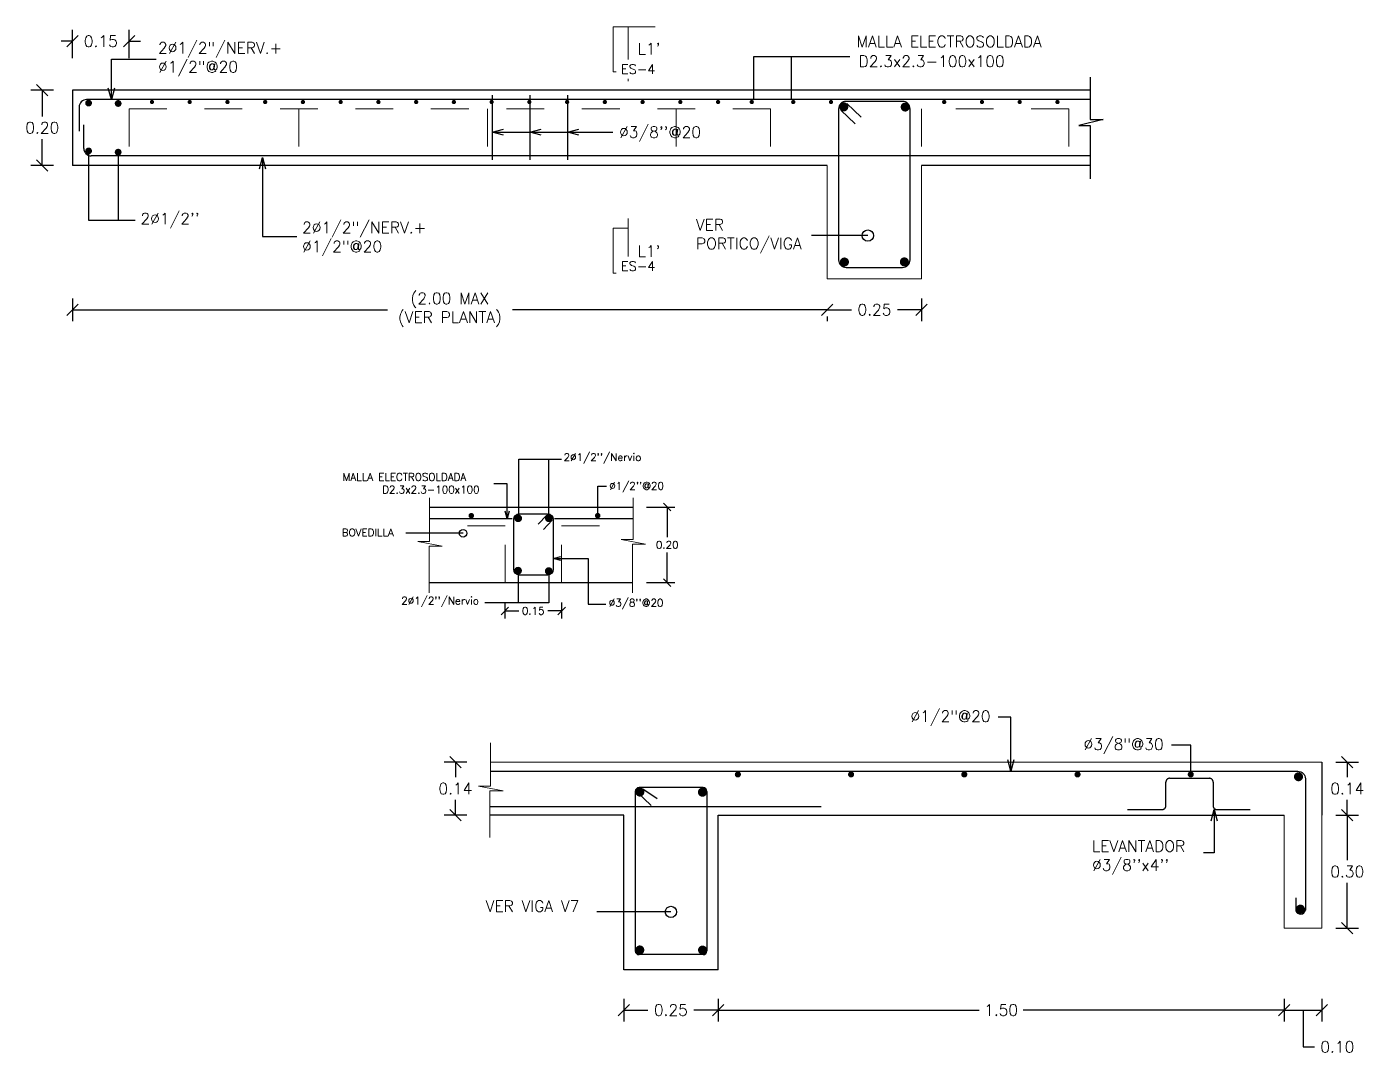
# Model space of a CAD drawing. Header units: metres. Extents: x -44 to 358, y -246 to 48.
# Drawn here: x 27.977 to 31.518, y 7.865 to 10.587 of the extents above; entities that cross this region are included whole.
import ezdxf

# ---------------------------------------------------------------- set-up
doc = ezdxf.new("R2010")
doc.units = ezdxf.units.M
doc.header["$LTSCALE"] = 0.3
doc.header["$PDMODE"] = 3
for name, pattern in [('CONTINU', [0]), ('HIDDEN', [9.525, 6.35, -3.175]), ('HIDDEN2', [4.7625, 3.175, -1.5875])]:
    doc.linetypes.add(name, pattern=pattern)
for name, color, linetype in [('ACERO', 5, 'Continuous'), ('BP', 3, 'Continuous'), ('DIMTEXTO', 4, 'Continuous'), ('HATCH MUROS', 8, 'Continuous'), ('SECCION', 1, 'Continuous')]:
    doc.layers.add(name, color=color, linetype=linetype)
for name, color, linetype, lineweight in [('BP-SOTANO', 3, 'Continuous', 0), ('DETALLES', 7, 'Continuous', 20), ('Losa', 8, 'HIDDEN', 18), ('VIGAS', 1, 'HIDDEN', 15)]:
    doc.layers.add(name, color=color, linetype=linetype, lineweight=lineweight)
doc.styles.add('RomanS', font='romans.shx')
doc.styles.add('SMPLEX', font='simplex.shx')
doc.dimstyles.new('D-10', dxfattribs={"dimscale": 0.1, "dimtxt": 0.2, "dimasz": 0.2, "dimexe": 0.2, "dimexo": 0.2, "dimgap": 0.1, "dimtad": 0, "dimtih": 1, "dimtoh": 1, "dimzin": 0, "dimdsep": 46, "dimtxsty": 'SMPLEX', "dimblk1": 'OBLIQUE', "dimblk2": 'OBLIQUE', "dimsah": 1, "dimcen": 0.2, "dimclrd": 4, "dimclre": 4, "dimclrt": 4, "dimadec": 0, "dimazin": 0, "dimtfac": 1, "dimtmove": 0, "dimatfit": 3, "dimldrblk": 'OPEN30', "dimfxl": 0.6, "dimfxlon": 1, "dimtolj": 1, "dimtzin": 0, "dimarcsym": 0})
doc.dimstyles.new('D-15', dxfattribs={"dimscale": 0.15, "dimtxt": 0.2, "dimasz": 0.2, "dimexe": 0.18, "dimexo": 0.2, "dimgap": 0.1, "dimtad": 0, "dimtih": 1, "dimtoh": 1, "dimzin": 0, "dimdsep": 46, "dimtxsty": 'SMPLEX', "dimblk": 'OBLIQUE', "dimcen": 0.09, "dimdle": 0.2, "dimclrd": 4, "dimclre": 4, "dimclrt": 4, "dimadec": 0, "dimazin": 0, "dimtfac": 1, "dimtofl": 0, "dimtmove": 0, "dimatfit": 3, "dimldrblk": 'OPEN30', "dimfxl": 1, "dimtolj": 1, "dimtzin": 0, "dimarcsym": 0})
doc.dimstyles.new('DIM-10', dxfattribs={"dimscale": 0.1, "dimtxt": 0.2, "dimasz": 0.2, "dimexe": 0.2, "dimexo": 0.2, "dimgap": 0.1, "dimtad": 0, "dimtih": 1, "dimtoh": 1, "dimzin": 0, "dimdsep": 46, "dimtxsty": 'SMPLEX', "dimblk": 'OBLIQUE', "dimcen": 0.2, "dimclrd": 4, "dimclre": 4, "dimclrt": 4, "dimadec": 0, "dimazin": 0, "dimtfac": 1, "dimtmove": 0, "dimatfit": 3, "dimldrblk": 'OPEN30', "dimfxl": 0.5, "dimfxlon": 1, "dimtolj": 1, "dimtzin": 0, "dimarcsym": 0})
doc.dimstyles.new('DIM-15', dxfattribs={"dimscale": 0.15, "dimtxt": 0.2, "dimasz": 0.2, "dimexe": 0.2, "dimexo": 0.1, "dimgap": 0.1, "dimtad": 0, "dimtih": 1, "dimtoh": 1, "dimzin": 0, "dimdsep": 46, "dimtxsty": 'RomanS', "dimblk1": 'OBLIQUE', "dimblk2": 'OBLIQUE', "dimsah": 1, "dimcen": 0.09, "dimclrd": 4, "dimclre": 4, "dimclrt": 4, "dimadec": 0, "dimazin": 0, "dimtfac": 1, "dimtofl": 0, "dimtmove": 1, "dimatfit": 3, "dimldrblk": 'OBLIQUE', "dimfxl": 0.2, "dimfxlon": 1, "dimtolj": 1, "dimtzin": 0, "dimarcsym": 0})

# ---------------------------------------------------------------- blocks, each defined once
blk = doc.blocks.new('_OBLIQUE')
at = {"color": 0, "linetype": 'ByBlock'}
blk.add_line((-0.5, -0.5), (0.5, 0.5), dxfattribs=at)
blk = doc.blocks.new('*D136')
at = {"layer": 'DEFPOINTS', "color": 0, "linetype": 'Continuous', "transparency": 16777216}
for p in [(30.0978, 9.8834, 0.3593), (30.3478, 9.8822), (30.0978, 9.8374)]:
    blk.add_point(p, dxfattribs=at)
at = {"layer": 'DIMTEXTO', "color": 4, "linetype": 'Continuous', "lineweight": -2, "transparency": 16777216}
for p, q in [((30.3478, 9.8672), (30.3478, 9.8074)), ((30.0978, 9.8374), (30.1621, 9.8374)), ((30.0978, 9.8199), (30.0978, 9.8074)), ((30.3478, 9.8374), (30.2835, 9.8374))]:
    blk.add_line(p, q, dxfattribs=at)
at = {"layer": 'DIMTEXTO', "color": 4, "linetype": 'Continuous', "lineweight": -2, "transparency": 16777216, "xscale": 0.03, "yscale": 0.03, "zscale": 0.03, "rotation": 180}
blk.add_blockref('_OBLIQUE', (30.0978, 9.8374), dxfattribs=at)
at = {"layer": 'DIMTEXTO', "color": 4, "linetype": 'Continuous', "lineweight": -2, "transparency": 16777216, "xscale": 0.03, "yscale": 0.03, "zscale": 0.03}
blk.add_blockref('_OBLIQUE', (30.3478, 9.8374), dxfattribs=at)
at = {"layer": 'DIMTEXTO', "color": 4, "linetype": 'Continuous', "lineweight": 0, "transparency": 16777216, "insert": (30.2228, 9.8374), "char_height": 0.03, "attachment_point": 5, "style": 'RomanS'}
blk.add_mtext('\\A1;0.25', dxfattribs=at)
blk = doc.blocks.new('*D137')
at = {"layer": 'DEFPOINTS', "color": 0, "linetype": 'Continuous', "transparency": 16777216}
for p in [(28.0978, 9.8901), (30.0978, 9.8834, 0.3593), (28.0978, 9.8374)]:
    blk.add_point(p, dxfattribs=at)
at = {"layer": 'DIMTEXTO', "color": 4, "linetype": 'Continuous', "lineweight": -2, "transparency": 16777216}
for p, q in [((28.0978, 9.8674), (28.0978, 9.8074)), ((28.0978, 9.8374), (28.9321, 9.8374)), ((30.0978, 9.8374), (29.2635, 9.8374)), ((30.0978, 9.8199), (30.0978, 9.8074))]:
    blk.add_line(p, q, dxfattribs=at)
at = {"layer": 'DIMTEXTO', "color": 4, "linetype": 'Continuous', "lineweight": -2, "transparency": 16777216, "xscale": 0.03, "yscale": 0.03, "zscale": 0.03, "rotation": 180}
blk.add_blockref('_OBLIQUE', (28.0978, 9.8374), dxfattribs=at)
at = {"layer": 'DIMTEXTO', "color": 4, "linetype": 'Continuous', "lineweight": -2, "transparency": 16777216, "xscale": 0.03, "yscale": 0.03, "zscale": 0.03}
blk.add_blockref('_OBLIQUE', (30.0978, 9.8374), dxfattribs=at)
at = {"layer": 'DIMTEXTO', "color": 4, "linetype": 'Continuous', "lineweight": 0, "transparency": 16777216, "insert": (29.0978, 9.8374), "char_height": 0.03, "attachment_point": 5, "style": 'RomanS'}
blk.add_mtext('\\A1;(2.00 MAX\\P(VER PLANTA)', dxfattribs=at)
blk = doc.blocks.new('*D138')
at = {"layer": 'DEFPOINTS', "color": 0, "linetype": 'Continuous', "transparency": 16777216}
for p in [(28.0178, 10.4195), (28.0642, 10.4195), (28.0978, 10.2195)]:
    blk.add_point(p, dxfattribs=at)
at = {"layer": 'DIMTEXTO', "color": 4, "linetype": 'Continuous', "lineweight": -2, "transparency": 16777216}
for p, q in [((28.0478, 10.4195), (27.9878, 10.4195)), ((28.0178, 10.4195), (28.0178, 10.3495)), ((28.0178, 10.2195), (28.0178, 10.2895)), ((28.0478, 10.2195), (27.9878, 10.2195))]:
    blk.add_line(p, q, dxfattribs=at)
at = {"layer": 'DIMTEXTO', "color": 4, "linetype": 'Continuous', "lineweight": -2, "transparency": 16777216, "xscale": 0.03, "yscale": 0.03, "zscale": 0.03}
for p, rotation in [((28.0178, 10.4195), 90), ((28.0178, 10.2195), 270)]:
    blk.add_blockref('_OBLIQUE', p, dxfattribs=dict(at, rotation=rotation))
at = {"layer": 'DIMTEXTO', "color": 4, "linetype": 'Continuous', "lineweight": 0, "transparency": 16777216, "insert": (28.0178, 10.3195), "char_height": 0.03, "attachment_point": 5, "style": 'RomanS'}
blk.add_mtext('\\A1;0.20', dxfattribs=at)
blk = doc.blocks.new('_Open30')
at = {"color": 0, "lineweight": -2}
for p, q in [((-1, 0.27), (0, 0)), ((0, 0), (-1, -0.27)), ((0, 0), (-1, 0))]:
    blk.add_line(p, q, dxfattribs=at)
blk = doc.blocks.new('*D159')
at = {"layer": 'DEFPOINTS', "color": 0, "linetype": 'Continuous', "transparency": 16777216}
for p in [(29.5984, 9.3145), (29.5984, 9.1145), (29.6737, 9.1145)]:
    blk.add_point(p, dxfattribs=at)
at = {"layer": 'DIMTEXTO', "color": 4, "linetype": 'Continuous', "lineweight": -2, "transparency": 16777216}
for p, q in [((29.6184, 9.3145), (29.6937, 9.3145)), ((29.6737, 9.3145), (29.6737, 9.2345)), ((29.6737, 9.1145), (29.6737, 9.1945)), ((29.6184, 9.1145), (29.6937, 9.1145))]:
    blk.add_line(p, q, dxfattribs=at)
at = {"layer": 'DIMTEXTO', "color": 4, "linetype": 'Continuous', "lineweight": -2, "transparency": 16777216, "xscale": 0.02, "yscale": 0.02, "zscale": 0.02}
for p, rotation in [((29.6737, 9.3145), 90), ((29.6737, 9.1145), 270)]:
    blk.add_blockref('_OBLIQUE', p, dxfattribs=dict(at, rotation=rotation))
at = {"layer": 'DIMTEXTO', "color": 4, "linetype": 'Continuous', "transparency": 16777216, "insert": (29.6737, 9.2145), "char_height": 0.02, "attachment_point": 5, "style": 'SMPLEX'}
blk.add_mtext('\\A1;0.20', dxfattribs=at)
blk = doc.blocks.new('*D160')
at = {"layer": 'DEFPOINTS', "color": 0, "linetype": 'Continuous', "transparency": 16777216}
for p in [(29.2434, 9.0814), (29.3939, 9.0814), (29.2434, 9.0395)]:
    blk.add_point(p, dxfattribs=at)
at = {"layer": 'DIMTEXTO', "color": 4, "linetype": 'Continuous', "lineweight": -2, "transparency": 16777216}
for p, q in [((29.2434, 9.0614), (29.2434, 9.0195)), ((29.2434, 9.0395), (29.2801, 9.0395)), ((29.3939, 9.0395), (29.3572, 9.0395)), ((29.3939, 9.0614), (29.3939, 9.0195))]:
    blk.add_line(p, q, dxfattribs=at)
at = {"layer": 'DIMTEXTO', "color": 4, "linetype": 'Continuous', "lineweight": -2, "transparency": 16777216, "xscale": 0.02, "yscale": 0.02, "zscale": 0.02, "rotation": 180}
blk.add_blockref('_OBLIQUE', (29.2434, 9.0395), dxfattribs=at)
at = {"layer": 'DIMTEXTO', "color": 4, "linetype": 'Continuous', "lineweight": -2, "transparency": 16777216, "xscale": 0.02, "yscale": 0.02, "zscale": 0.02}
blk.add_blockref('_OBLIQUE', (29.3939, 9.0395), dxfattribs=at)
at = {"layer": 'DIMTEXTO', "color": 4, "linetype": 'Continuous', "transparency": 16777216, "insert": (29.3186, 9.0395), "char_height": 0.02, "attachment_point": 5, "style": 'SMPLEX'}
blk.add_mtext('\\A1;0.15', dxfattribs=at)
blk = doc.blocks.new('A$C64151F5E')
at = {"layer": 'DETALLES', "color": 6, "linetype": 'Continuous'}
blk.add_line((0, 0), (0, 0.255), dxfattribs=at)
at = {"layer": 'DETALLES', "color": 5, "linetype": 'Continuous'}
blk.add_line((-0.424, 0), (-0.514, 0), dxfattribs=at)
at = {"layer": 'DETALLES', "color": 8, "linetype": 'Continuous'}
blk.add_lwpolyline([(0, -0.14), (-0.424, -0.14), (-0.424, 0), (0, 0)], close=True, dxfattribs=at)
blk = doc.blocks.new('*D207')
at = {"layer": 'DEFPOINTS', "color": 0, "linetype": 'Continuous', "transparency": 16777216}
for p in [(28.2482, 10.5488), (28.0978, 10.4195), (28.2482, 10.4195)]:
    blk.add_point(p, dxfattribs=at)
at = {"layer": 'DIMTEXTO', "color": 4, "linetype": 'Continuous', "lineweight": -2, "transparency": 16777216}
for p, q in [((28.0978, 10.5038), (28.0978, 10.5788)), ((28.2482, 10.5038), (28.2482, 10.5788)), ((28.0978, 10.5488), (28.0678, 10.5488)), ((28.2482, 10.5488), (28.2782, 10.5488))]:
    blk.add_line(p, q, dxfattribs=at)
at = {"layer": 'DIMTEXTO', "color": 4, "linetype": 'Continuous', "lineweight": -2, "transparency": 16777216, "xscale": 0.03, "yscale": 0.03, "zscale": 0.03}
blk.add_blockref('_OBLIQUE', (28.0978, 10.5488), dxfattribs=at)
at = {"layer": 'DIMTEXTO', "color": 4, "linetype": 'Continuous', "lineweight": -2, "transparency": 16777216, "xscale": 0.03, "yscale": 0.03, "zscale": 0.03, "rotation": 180}
blk.add_blockref('_OBLIQUE', (28.2482, 10.5488), dxfattribs=at)
at = {"layer": 'DIMTEXTO', "color": 4, "linetype": 'Continuous', "lineweight": 0, "transparency": 16777216, "insert": (28.173, 10.5488), "char_height": 0.03, "attachment_point": 5, "style": 'RomanS'}
blk.add_mtext('\\A1;0.15', dxfattribs=at)
blk = doc.blocks.new('*D436')
at = {"layer": 'DEFPOINTS', "color": 0, "transparency": 16777216}
for p in [(29.5584, 8.0676), (29.8084, 8.0676), (29.8084, 7.982)]:
    blk.add_point(p, dxfattribs=at)
at = {"layer": 'DIMTEXTO', "color": 4, "lineweight": -2, "transparency": 16777216}
for p, q in [((29.5584, 8.012), (29.5584, 7.952)), ((29.8084, 8.012), (29.8084, 7.952)), ((29.5584, 7.982), (29.6227, 7.982)), ((29.8084, 7.982), (29.7442, 7.982))]:
    blk.add_line(p, q, dxfattribs=at)
at = {"layer": 'DIMTEXTO', "color": 4, "lineweight": -2, "transparency": 16777216, "xscale": 0.03, "yscale": 0.03, "zscale": 0.03, "rotation": 180}
blk.add_blockref('_OBLIQUE', (29.5584, 7.982), dxfattribs=at)
at = {"layer": 'DIMTEXTO', "color": 4, "lineweight": -2, "transparency": 16777216, "xscale": 0.03, "yscale": 0.03, "zscale": 0.03}
blk.add_blockref('_OBLIQUE', (29.8084, 7.982), dxfattribs=at)
at = {"layer": 'DIMTEXTO', "color": 4, "transparency": 16777216, "insert": (29.6834, 7.982), "char_height": 0.03, "attachment_point": 5, "style": 'RomanS'}
blk.add_mtext('\\A1;0.25', dxfattribs=at)
blk = doc.blocks.new('*D437')
at = {"layer": 'DEFPOINTS', "color": 0, "linetype": 'Continuous', "transparency": 16777216}
for p in [(29.1124, 8.6387), (29.2051, 8.6387), (29.2036, 8.4987)]:
    blk.add_point(p, dxfattribs=at)
at = {"layer": 'DIMTEXTO', "color": 4, "linetype": 'Continuous', "lineweight": -2, "transparency": 16777216}
for p, q in [((29.1424, 8.6387), (29.0824, 8.6387)), ((29.1124, 8.6387), (29.1124, 8.5987)), ((29.1124, 8.4987), (29.1124, 8.5387)), ((29.1424, 8.4987), (29.0824, 8.4987))]:
    blk.add_line(p, q, dxfattribs=at)
at = {"layer": 'DIMTEXTO', "color": 4, "linetype": 'Continuous', "lineweight": -2, "transparency": 16777216, "xscale": 0.03, "yscale": 0.03, "zscale": 0.03}
for p, rotation in [((29.1124, 8.6387), 90), ((29.1124, 8.4987), 270)]:
    blk.add_blockref('_OBLIQUE', p, dxfattribs=dict(at, rotation=rotation))
at = {"layer": 'DIMTEXTO', "color": 4, "linetype": 'Continuous', "lineweight": 0, "transparency": 16777216, "insert": (29.1124, 8.5687), "char_height": 0.03, "attachment_point": 5, "style": 'RomanS'}
blk.add_mtext('\\A1;0.14', dxfattribs=at)
blk = doc.blocks.new('*D438')
at = {"layer": 'DEFPOINTS', "color": 0, "transparency": 16777216}
for p in [(31.3084, 8.1987), (29.8084, 8.0676), (31.3084, 7.982)]:
    blk.add_point(p, dxfattribs=at)
at = {"layer": 'HATCH MUROS', "color": 4, "lineweight": -2, "transparency": 16777216}
for p, q in [((29.8084, 8.012), (29.8084, 7.952)), ((31.3084, 8.012), (31.3084, 7.952)), ((29.8084, 7.982), (30.4999, 7.982)), ((31.3084, 7.982), (30.617, 7.982))]:
    blk.add_line(p, q, dxfattribs=at)
at = {"layer": 'HATCH MUROS', "color": 4, "lineweight": -2, "transparency": 16777216, "xscale": 0.03, "yscale": 0.03, "zscale": 0.03, "rotation": 180}
blk.add_blockref('_OBLIQUE', (29.8084, 7.982), dxfattribs=at)
at = {"layer": 'HATCH MUROS', "color": 4, "lineweight": -2, "transparency": 16777216, "xscale": 0.03, "yscale": 0.03, "zscale": 0.03}
blk.add_blockref('_OBLIQUE', (31.3084, 7.982), dxfattribs=at)
at = {"layer": 'HATCH MUROS', "color": 4, "transparency": 16777216, "insert": (30.5584, 7.982), "char_height": 0.03, "attachment_point": 5, "style": 'RomanS'}
blk.add_mtext('\\A1;1.50', dxfattribs=at)
blk = doc.blocks.new('*U55')
at = {"layer": 'ACERO', "const_width": 0.008064}
blk.add_lwpolyline([(0.004032, 0, -1), (-0.004032, 0, -1)], format="xyb", close=True, dxfattribs=at)
blk = doc.blocks.new('*U56')
at = {"layer": 'HATCH MUROS', "color": 0, "linetype": 'ByBlock', "lineweight": -2}
for p in [(0, 0), (0.3, 0), (0.6, 0), (0.9, 0), (1.2, 0)]:
    blk.add_blockref('*U55', p, dxfattribs=at)
blk = doc.blocks.new('*U61')
at = {"layer": 'ACERO', "const_width": 0.00562}
blk.add_lwpolyline([(-0.0028, 0, 1), (0.0028, 0, 1)], format="xyb", close=True, dxfattribs=at)
blk = doc.blocks.new('*U62')
at = {"layer": 'DIMTEXTO', "color": 0, "linetype": 'ByBlock', "lineweight": -2, "transparency": 16777216}
for p in [(0, 0), (0.1, 0), (0.2, 0), (0.3, 0), (0.4, 0), (0.5, 0), (0.6, 0), (0.7, 0), (0.8, 0), (0.9, 0), (1, 0), (1.1, 0), (1.2, 0), (1.3, 0), (1.4, 0), (1.5, 0)]:
    blk.add_blockref('*U61', p, dxfattribs=at)
blk = doc.blocks.new('*D394')
at = {"layer": 'DEFPOINTS', "color": 0, "linetype": 'Continuous', "transparency": 16777216}
for p in [(31.4084, 8.6387), (31.4756, 8.6387), (31.4084, 8.4987)]:
    blk.add_point(p, dxfattribs=at)
at = {"layer": 'DIMTEXTO', "color": 4, "linetype": 'Continuous', "lineweight": -2, "transparency": 16777216}
for p, q in [((31.4456, 8.6387), (31.5056, 8.6387)), ((31.4756, 8.6387), (31.4756, 8.5987)), ((31.4756, 8.4987), (31.4756, 8.5387)), ((31.4456, 8.4987), (31.5056, 8.4987))]:
    blk.add_line(p, q, dxfattribs=at)
at = {"layer": 'DIMTEXTO', "color": 4, "linetype": 'Continuous', "lineweight": -2, "transparency": 16777216, "xscale": 0.03, "yscale": 0.03, "zscale": 0.03}
for p, rotation in [((31.4756, 8.6387), 90), ((31.4756, 8.4987), 270)]:
    blk.add_blockref('_OBLIQUE', p, dxfattribs=dict(at, rotation=rotation))
at = {"layer": 'DIMTEXTO', "color": 4, "linetype": 'Continuous', "lineweight": 0, "transparency": 16777216, "insert": (31.4756, 8.5687), "char_height": 0.03, "attachment_point": 5, "style": 'RomanS'}
blk.add_mtext('\\A1;0.14', dxfattribs=at)
blk = doc.blocks.new('*D544')
at = {"layer": 'DEFPOINTS', "color": 0, "transparency": 16777216}
for p in [(31.4084, 8.4987), (31.4084, 8.1987), (31.4756, 8.1987)]:
    blk.add_point(p, dxfattribs=at)
at = {"layer": 'DIMTEXTO', "color": 4, "lineweight": -2, "transparency": 16777216}
for p, q in [((31.4456, 8.4987), (31.5056, 8.4987)), ((31.4756, 8.4987), (31.4756, 8.3787)), ((31.4756, 8.1987), (31.4756, 8.3187)), ((31.4456, 8.1987), (31.5056, 8.1987))]:
    blk.add_line(p, q, dxfattribs=at)
at = {"layer": 'DIMTEXTO', "color": 4, "lineweight": -2, "transparency": 16777216, "xscale": 0.03, "yscale": 0.03, "zscale": 0.03}
for p, rotation in [((31.4756, 8.4987), 90), ((31.4756, 8.1987), 270)]:
    blk.add_blockref('_OBLIQUE', p, dxfattribs=dict(at, rotation=rotation))
at = {"layer": 'DIMTEXTO', "color": 4, "transparency": 16777216, "insert": (31.4756, 8.3487), "char_height": 0.03, "attachment_point": 5, "style": 'RomanS'}
blk.add_mtext('\\A1;0.30', dxfattribs=at)
blk = doc.blocks.new('*D400')
at = {"layer": 'DEFPOINTS', "color": 0, "transparency": 16777216}
for p in [(31.3084, 8.1987), (31.4084, 8.1987), (31.4084, 7.982)]:
    blk.add_point(p, dxfattribs=at)
at = {"layer": 'HATCH MUROS', "color": 4, "lineweight": -2, "transparency": 16777216}
for p, q in [((31.3084, 8.012), (31.3084, 7.952)), ((31.4084, 8.012), (31.4084, 7.952)), ((31.3084, 7.982), (31.4084, 7.982)), ((31.3584, 7.982), (31.3584, 7.8845)), ((31.3584, 7.8845), (31.3884, 7.8845))]:
    blk.add_line(p, q, dxfattribs=at)
at = {"layer": 'HATCH MUROS', "color": 4, "lineweight": -2, "transparency": 16777216, "xscale": 0.03, "yscale": 0.03, "zscale": 0.03, "rotation": 180}
blk.add_blockref('_OBLIQUE', (31.3084, 7.982), dxfattribs=at)
at = {"layer": 'HATCH MUROS', "color": 4, "lineweight": -2, "transparency": 16777216, "xscale": 0.03, "yscale": 0.03, "zscale": 0.03}
blk.add_blockref('_OBLIQUE', (31.4084, 7.982), dxfattribs=at)
at = {"layer": 'HATCH MUROS', "color": 4, "transparency": 16777216, "insert": (31.4492, 7.8845), "char_height": 0.03, "attachment_point": 5, "style": 'RomanS'}
blk.add_mtext('\\A1;0.10', dxfattribs=at)

msp = doc.modelspace()

# ---------------------------------------------------------------- linework, layer by layer
at = {"layer": 'ACERO'}
for p, q in [((30.7940221, 10.3940854), (28.1353844, 10.3940854)), ((29.2094563, 10.406139), (29.2094563, 10.2344649)), ((29.3094563, 10.406139), (29.3094563, 10.2344649)), ((29.4094563, 10.406139), (29.4094563, 10.2344649)), ((30.149454, 10.3837305), (30.187431, 10.3475397)), ((28.1153844, 10.3740854), (28.1153844, 10.3100729)), ((30.1337358, 10.3658059), (30.1717127, 10.329615)), ((28.1276726, 10.2648444, 0), (28.1276726, 10.3273806)), ((30.794077, 10.2448444), (28.1476726, 10.2448444)), ((29.3545467, 9.2934331), (29.331564, 9.2693303)), ((29.368736, 9.2794452), (29.3457533, 9.2553424)), ((29.7687505, 8.5713593), (29.5990708, 8.5713593)), ((29.5890708, 8.5613593), (29.5890708, 8.1387807)), ((29.5933635, 8.5605002), (29.6313405, 8.5243094)), ((29.6090818, 8.5684249), (29.6470587, 8.5422341)), ((29.7787505, 8.5613593), (29.7787505, 8.1387807)), ((29.7687505, 8.1287807), (29.5990708, 8.1287807))]:
    msp.add_line(p, q, dxfattribs=at)
at = {"layer": 'ACERO', "color": 6}
for p, q in [((29.0440485, 9.2841148), (29.2632185, 9.2841148)), ((29.374689, 9.2841148), (29.5830404, 9.2841148))]:
    msp.add_line(p, q, dxfattribs=at)
at = {"layer": 'ACERO'}
for points, const_width in [([(28.1449766, 10.3849006, 1), (28.1359766, 10.3849006, 1)], 0.009), ([(28.223384, 10.3838134, -1), (28.214384, 10.3838134, -1)], 0.009), ([(29.8948509, 10.3877075, 1), (29.9004759, 10.3877075, 1)], 0.005625), ([(30.0048509, 10.3877075, 1), (30.0104759, 10.3877075, 1)], 0.005625), ([(30.1048509, 10.3877075, 1), (30.1104759, 10.3877075, 1)], 0.005625), ([(30.1475191, 10.3748942, -1), (30.1355191, 10.3748942, -1)], 0.012), ([(30.3103675, 10.3744506, -1), (30.2983675, 10.3744506, -1)], 0.012), ([(30.4048509, 10.3877075, 1), (30.4104759, 10.3877075, 1)], 0.005625), ([(30.5048509, 10.3877075, 1), (30.5104759, 10.3877075, 1)], 0.005625), ([(30.6048509, 10.3877075, 1), (30.6104759, 10.3877075, 1)], 0.005625), ([(30.7048509, 10.3877075, 1), (30.7104759, 10.3877075, 1)], 0.005625), ([(28.1449766, 10.2580945, 1), (28.1359766, 10.2580945, 1)], 0.009), ([(28.223384, 10.2547805, -1), (28.214384, 10.2547805, -1)], 0.009), ([(30.1491862, 9.9638368, -1), (30.1371862, 9.9638368, -1)], 0.012), ([(30.3080391, 9.9640677, -1), (30.2960391, 9.9640677, -1)], 0.012), ([(29.1509009, 9.2917514, 1), (29.1582189, 9.2917514, 1)], 0.0073181), ([(29.2737195, 9.2847931, 1), (29.2839195, 9.2847931, 1)], 0.0102), ([(29.354907, 9.2848528, 1), (29.365107, 9.2848528, 1)], 0.0102), ([(29.4858734, 9.2917514, 1), (29.4931915, 9.2917514, 1)], 0.0073181), ([(29.2732893, 9.1460633, 1), (29.2834893, 9.1460633, 1)], 0.0102), ([(29.3546306, 9.1450337, 1), (29.3648306, 9.1450337, 1)], 0.0102), ([(31.3523827, 8.6001375, -1), (31.3403827, 8.6001375, -1)], 0.012), ([(29.6071469, 8.5595885, -1), (29.5951469, 8.5595885, -1)], 0.012), ([(29.7730538, 8.559145, -1), (29.7610538, 8.559145, -1)], 0.012), ([(31.3574876, 8.2493158, -1), (31.3454876, 8.2493158, -1)], 0.012), ([(29.6069612, 8.1411218, -1), (29.5949612, 8.1411218, -1)], 0.012), ([(29.7733787, 8.1408137, -1), (29.7613787, 8.1408137, -1)], 0.012)]:
    msp.add_lwpolyline(points, format="xyb", close=True, dxfattribs=dict(at, const_width=const_width))
for points in [[(30.2973867, 10.3894649), (30.1477865, 10.3894649, 0.414213562), (30.1277865, 10.3694649), (30.1277865, 9.9694649, 0.414213562), (30.1477865, 9.9494649), (30.2973867, 9.9494649, 0.414213562), (30.3173867, 9.9694649), (30.3173867, 10.3694649, 0.414213562)], [(29.2819449, 9.2966874), (29.3569013, 9.2966874, -0.414213562), (29.3719013, 9.2816874), (29.3719013, 9.1493097, -0.414213562), (29.3569013, 9.1343097), (29.2819449, 9.1343097, -0.414213562), (29.2669449, 9.1493097), (29.2669449, 9.2816874, -0.414213562)]]:
    msp.add_lwpolyline(points, format="xyb", close=True, dxfattribs=at)
msp.add_lwpolyline([(29.2051306, 8.6147426), (31.3445244, 8.6147426, -0.414213562), (31.3645244, 8.5947426), (31.3645244, 8.24677)], format="xyb", dxfattribs=at)
at = {"layer": 'ACERO', "color": 2, "linetype": 'HIDDEN'}
msp.add_lwpolyline([(30.8933821, 8.5130353), (30.9851779, 8.5130353, 0.414213562), (30.9951779, 8.5230353), (30.9951779, 8.5860755, -0.414213562), (31.0051779, 8.5960755), (31.1101434, 8.5960755, -0.414213562), (31.1201434, 8.5860755), (31.1201434, 8.5230353, 0.414213562), (31.1301434, 8.5130353), (31.2182361, 8.5130353)], format="xyb", dxfattribs=at)
at = {"layer": 'ACERO'}
for points in [[(29.2035945, 8.5211893), (30.081587, 8.5211893)], [(31.3389391, 8.2792218), (31.3389391, 8.2449599)]]:
    msp.add_lwpolyline(points, dxfattribs=at)
for centre, radius, start, end in [((28.1353844, 10.3740854, 0), 0.02, 90, 180), ((28.1476726, 10.2648444), 0.02, 180, 270), ((29.5990708, 8.5613593), 0.01, 90, 180), ((29.7687505, 8.5613593), 0.01, 0, 90), ((31.3514876, 8.2493158), 0.013283, 199.1430217, 348.9505698), ((29.5990708, 8.1387807), 0.01, 180, 270), ((29.7687505, 8.1387807), 0.01, 270, 0)]:
    msp.add_arc(centre, radius, start, end, dxfattribs=at)
at = {"layer": 'BP'}
msp.add_lwpolyline([(30.7940221, 10.4533467), (30.7940221, 10.3413329), (30.8284001, 10.3413329), (30.7646255, 10.3257029), (30.794077, 10.3257029), (30.794077, 10.1844048)], dxfattribs=at)
at = {"layer": 'DIMTEXTO'}
for p, q in [((29.9031309, 10.3959359), (29.9031309, 10.5087018)), ((29.9031309, 10.5087018), (30.1578546, 10.5087018)), ((30.0031309, 10.3959359), (30.0031309, 10.5087018)), ((28.1404766, 10.2580945), (28.1404766, 10.0748327)), ((28.2188233, 10.2580945), (28.2188233, 10.0748327)), ((28.1404766, 10.0748327), (28.2641434, 10.0748327)), ((29.4895325, 9.2917514), (29.4895325, 9.3696342)), ((29.4895325, 9.3696342), (29.5124918, 9.3696342))]:
    msp.add_line(p, q, dxfattribs=at)
at = {"layer": 'DIMTEXTO', "linetype": 'Continuous'}
for points in [[(29.2801661, 9.2896578), (29.2801661, 9.4411798), (29.3939613, 9.4411798)], [(29.3600668, 9.2901013), (29.3600668, 9.4411798)], [(29.3597306, 9.1450337), (29.3597306, 9.0609639), (29.1907155, 9.0609639)], [(29.2783893, 9.1460633), (29.2783893, 9.0609639)]]:
    msp.add_lwpolyline(points, dxfattribs=at)
at = {"layer": 'DIMTEXTO'}
msp.add_lwpolyline([(31.060889, 8.6147426), (31.060889, 8.6835491), (31.009589, 8.6835491)], dxfattribs=at)
at = {"layer": 'Losa', "linetype": 'HIDDEN2', "lineweight": 0, "ltscale": 0.1}
for p, q in [((29.9477865, 10.3694649), (28.248156, 10.3694649)), ((28.248156, 10.3694649), (28.248156, 10.2194649)), ((28.6977865, 10.3694649), (28.6977865, 10.2194649)), ((29.1977865, 10.3694649), (29.1977865, 10.2194649)), ((29.6977865, 10.3694649), (29.6977865, 10.2194649)), ((29.9477865, 10.3694649), (29.9477865, 10.2194649)), ((30.7382707, 10.3694649), (30.3477865, 10.3694649)), ((30.3477865, 10.3694649), (30.3477865, 10.2194649)), ((30.7382707, 10.3694649), (30.7382707, 10.2194649)), ((29.2442734, 9.2645084), (29.0440485, 9.2645084)), ((29.2442734, 9.1145084), (29.2442734, 9.2645084)), ((29.3939231, 9.1145084), (29.3939231, 9.2645084)), ((29.3939231, 9.2645084), (29.5830404, 9.2645084))]:
    msp.add_line(p, q, dxfattribs=at)
at = {"layer": 'SECCION', "color": 1, "linetype": 'CONTINU', "ltscale": 0.025}
for p, q in [((30.7940221, 10.4194649), (28.0977865, 10.4194649)), ((28.0977865, 10.4194649), (28.0977865, 10.2194649)), ((30.0977865, 10.2194649), (28.0977865, 10.2194649)), ((30.794077, 10.2194649), (30.3477865, 10.2194649)), ((29.0440485, 9.3145084), (29.5830404, 9.3145084)), ((29.0425125, 9.1145084), (29.5815043, 9.1145084)), ((31.4084455, 8.6386506), (31.4084455, 8.4986506)), ((29.5584455, 8.4986506), (29.2035945, 8.4986506)), ((29.5584455, 8.0886506), (29.5584455, 8.4986506)), ((29.8084455, 8.4986506), (31.3084455, 8.4986506)), ((29.8084455, 8.0886506), (29.8084455, 8.4986506)), ((29.8084455, 8.0886506), (29.5584455, 8.0886506))]:
    msp.add_line(p, q, dxfattribs=at)
at = {"layer": 'VIGAS', "color": 1, "linetype": 'Continuous'}
msp.add_lwpolyline([(30.0977865, 10.2194649), (30.0977865, 9.9194649), (30.3477865, 9.9194649), (30.3477865, 10.2194649)], dxfattribs=at)
at = {"layer": 'VIGAS', "color": 3, "linetype": 'Continuous'}
for points in [[(29.0440485, 9.3386705), (29.0440485, 9.2234843), (29.0125602, 9.2234843), (29.0775759, 9.2112035), (29.0425125, 9.2112035), (29.0425125, 9.0874808)], [(29.5830404, 9.3386705), (29.5830404, 9.2282906), (29.5515521, 9.2282906), (29.6165678, 9.2160099), (29.5815043, 9.2160099), (29.5815043, 9.0874808)], [(29.2051306, 8.6903331), (29.2051306, 8.5751469), (29.1736423, 8.5751469), (29.238658, 8.5628661), (29.2035945, 8.5628661), (29.2035945, 8.4391434)]]:
    msp.add_lwpolyline(points, dxfattribs=at)
at = {"layer": 'VIGAS', "color": 1, "linetype": 'ByBlock', "ltscale": 0.025}
msp.add_lwpolyline([(29.2051306, 8.6386506), (31.4084455, 8.6386506), (31.4084455, 8.1986506), (31.3084455, 8.1986506), (31.3084455, 8.4986506)], dxfattribs=at)

# ---------------------------------------------------------------- block references
at = {"layer": 'BP-SOTANO', "yscale": 0.28125, "zscale": 0.28125, "rotation": 270}
for p, xscale in [((29.570077, 10.5871831), -0.28125), ((29.570077, 9.9345323), 0.28125)]:
    msp.add_blockref('A$C64151F5E', p, dxfattribs=dict(at, xscale=xscale))
at = {"layer": 'DIMTEXTO'}
msp.add_blockref('*U62', (28.3084386, 10.3877075), dxfattribs=at)
at = {"layer": 'HATCH MUROS'}
msp.add_blockref('*U56', (29.860889, 8.6061762), dxfattribs=at)

# ---------------------------------------------------------------- texts
at = {"layer": 'DIMTEXTO', "color": 4, "char_height": 0.03, "attachment_point": 4, "style": 'SMPLEX'}
for s, insert in [('MALLA ELECTROSOLDADA', (30.1749628, 10.5478547, -0.0642835)), ('\\A1;{\\Fromans|c0;2%%C1/2"/NERV.+\\P%%C1/2"@20}', (28.3244436, 10.5009839, 0)), ('D2.3x2.3-100x100', (30.1807421, 10.4955913, -0.0642835)), ("%%C3/8''@20", (29.5460372, 10.3029212)), ("2%%C1/2''", (28.278074, 10.0736716, 0.4671289)), ('\\A1;{\\Fromans|c0;2%%C1/2"/NERV.+\\P%%C1/2"@20}', (28.7061713, 10.0250437)), ('VER \\PPORTICO/VIGA', (29.7498167, 10.0326269, 0.1950288))]:
    msp.add_mtext(s, dxfattribs=dict(at, insert=insert))
at = {"layer": 'DIMTEXTO', "color": 4, "linetype": 'Continuous', "char_height": 0.02, "attachment_point": 4, "style": 'SMPLEX'}
for s, insert in [("2%%C1/2''/Nervio", (29.3993433, 9.443423)), ('\\pi-0.3781;MALLA ELECTROSOLDADA\\P\\pi-0.27333;D2.3x2.3-100x100', (29.1917843, 9.3775616)), ("%%C1/2''@20", (29.5201803, 9.367345)), ('BOVEDILLA', (28.8112963, 9.2470527)), ("2%%C1/2''/Nervio", (28.969143, 9.0632071)), ("%%C3/8''@20", (29.5189662, 9.0577216))]:
    msp.add_mtext(s, dxfattribs=dict(at, insert=insert))
at = {"layer": 'DIMTEXTO', "char_height": 0.03, "attachment_point": 4, "style": 'RomanS'}
for s, insert in [('%%C1/2"@20', (30.3182354, 8.7552675)), ('%%C3/8"@30', (30.7769194, 8.6811008)), ("LEVANTADOR \\P%%C3/8''x4''", (30.799287, 8.3861667)), ('VER VIGA V7', (29.1927014, 8.2572452))]:
    msp.add_mtext(s, dxfattribs=dict(at, insert=insert))

# ---------------------------------------------------------------- dimensions: what is measured, and where the dimension line sits
at = {"layer": 'DIMTEXTO', "linetype": 'Continuous', "lineweight": 0}
dim = msp.add_linear_dim(base=(28.248156, 10.5488435), p1=(28.0977865, 10.4194649), p2=(28.248156, 10.4194649), dimstyle='DIM-15', override={"dimfxl": 0.3, "dimfxlon": 1}, dxfattribs=at)
dim.commit()
dim.dimension.update_dxf_attribs({"geometry": '*D207', "text_midpoint": (28.1729713, 10.5488435)})
for base, p1, p2, picture, middle in [((28.0177582, 10.4194649), (28.0977865, 10.2194649), (28.0642284, 10.4194649), '*D138', (28.0177582, 10.3194649)), ((29.112363, 8.6386506), (29.2035945, 8.4986506), (29.2051306, 8.6386506), '*D437', (29.112363, 8.5686506)), ((31.4755747, 8.6386506), (31.4084455, 8.4986506), (31.4084455, 8.6386506), '*D394', (31.4755747, 8.5686506))]:
    dim = msp.add_linear_dim(base=base, p1=p1, p2=p2, angle=90, dimstyle='DIM-15', dxfattribs=at)
    dim.commit()
    dim.dimension.update_dxf_attribs({"geometry": picture, "text_midpoint": middle})
dim = msp.add_linear_dim(base=(28.0977865, 9.8374498), p1=(30.0977865, 9.8834332, 0.359334), p2=(28.0977865, 9.8901022), text='(<> MAX\\P(VER PLANTA)', dimstyle='DIM-15', dxfattribs=at)
dim.commit()
dim.dimension.update_dxf_attribs({"geometry": '*D137', "text_midpoint": (29.0977865, 9.8374498)})
dim = msp.add_linear_dim(base=(30.0977865, 9.8374498), p1=(30.3477865, 9.8822144), p2=(30.0977865, 9.8834332, 0.359334), dimstyle='DIM-15', dxfattribs=at)
dim.commit()
dim.dimension.update_dxf_attribs({"geometry": '*D136', "text_midpoint": (30.2227865, 9.8374498)})
at = {"layer": 'DIMTEXTO', "linetype": 'Continuous'}
for base, p1, p2, angle, picture, middle in [((29.6737479, 9.1145084), (29.5984358, 9.3145084), (29.5984358, 9.1145084), 90, '*D159', (29.6737479, 9.2145084)), ((29.243375, 9.0394781), (29.3939231, 9.0814227), (29.243375, 9.0814227), 180, '*D160', (29.3186491, 9.0394781))]:
    dim = msp.add_linear_dim(base=base, p1=p1, p2=p2, angle=angle, dimstyle='D-10', dxfattribs=at)
    dim.commit()
    dim.dimension.update_dxf_attribs({"geometry": picture, "text_midpoint": middle})
at = {"layer": 'DIMTEXTO'}
for base, p1, p2, angle, picture, middle in [((31.4755747, 8.1986506), (31.4084455, 8.4986506), (31.4084455, 8.1986506), 90, '*D544', (31.4755747, 8.3486506)), ((29.8084455, 7.9820214), (29.5584455, 8.0675826), (29.8084455, 8.0675826), 0, '*D436', (29.6834455, 7.9820214))]:
    dim = msp.add_linear_dim(base=base, p1=p1, p2=p2, angle=angle, dimstyle='DIM-15', dxfattribs=at)
    dim.commit()
    dim.dimension.update_dxf_attribs({"geometry": picture, "text_midpoint": middle})
at = {"layer": 'HATCH MUROS'}
for base, p1, p2, picture, middle in [((31.3084455, 7.9820214), (29.8084455, 8.0675826), (31.3084455, 8.1986506), '*D438', (30.5584455, 7.9820214)), ((31.4084455, 7.9820214), (31.3084455, 8.1986506), (31.4084455, 8.1986506), '*D400', (31.4034455, 7.8845214))]:
    dim = msp.add_linear_dim(base=base, p1=p1, p2=p2, angle=0, dimstyle='DIM-15', dxfattribs=at)
    dim.commit()
    dim.dimension.update_dxf_attribs({"geometry": picture, "text_midpoint": middle})

# ---------------------------------------------------------------- leaders
at = {"layer": 'DIMTEXTO'}
for points in [[(28.20081, 10.3944257, 0), (28.20081, 10.5010616, 0), (28.3194684, 10.5010616, 0)], [(29.2094563, 10.3080487), (29.5296793, 10.3080487)], [(29.3094563, 10.3080487), (29.5296793, 10.3080487)], [(29.4094563, 10.3080487), (29.5296793, 10.3080487)], [(28.6012919, 10.2404281, -0.0036993), (28.6012919, 10.0311032, -0.0036993), (28.6922147, 10.0311032, -0.0036993)]]:
    msp.add_leader(points, dimstyle='D-15', dxfattribs=at)
at = {"layer": 'DIMTEXTO', "color": 4}
msp.add_leader([(30.2051641, 10.0336893, 0.3783733), (30.0558337, 10.0336893, 0.3783733)], dimstyle='D-15', override={"dimgap": 0.1, "dimtad": 0, "dimldrblk": 'DotBlank'}, dxfattribs=at)
at = {"layer": 'DIMTEXTO'}
for points, dimstyle, override in [([(29.2495706, 9.2841148), (29.2495706, 9.375737), (29.2141283, 9.375737)], 'D-10', {"dimgap": 0.1, "dimtad": 0}), ([(29.1328925, 9.2452281), (28.9814856, 9.2452281)], 'D-10', {"dimldrblk": 'DotBlank'}), ([(31.1228794, 8.5130353), (31.1228794, 8.3983704), (31.0943669, 8.3983704)], 'D-15', {"dimtmove": 1})]:
    msp.add_leader(points, dimstyle=dimstyle, override=override, dxfattribs=at)
at = {"layer": 'DIMTEXTO', "linetype": 'Continuous'}
msp.add_leader([(29.3719013, 9.1783529), (29.4641636, 9.1783529), (29.4641636, 9.0574905), (29.5112958, 9.0574905)], dimstyle='DIM-10', dxfattribs=at)
at = {"layer": 'DIMTEXTO', "linetype": 'Continuous', "lineweight": 0}
msp.add_leader([(30.5841486, 8.6145302), (30.5841486, 8.7577158), (30.5509049, 8.7577158)], dimstyle='D-15', dxfattribs=at)
msp.add_leader([(29.6836696, 8.2418364), (29.4867995, 8.2418364)], dimstyle='D-15', override={"dimldrblk": 'DotBlank'}, dxfattribs=at)

# ---------------------------------------------------------------- next in the draw order: texts
at = {"layer": 'DIMTEXTO', "color": 4, "char_height": 0.03, "attachment_point": 4, "style": 'SMPLEX', "bg_fill": 2}
for insert in [(29.5954773, 10.5290304), (29.5954773, 9.9926851)]:
    msp.add_mtext("\\A1;L1'", dxfattribs=dict(at, insert=insert))

# ---------------------------------------------------------------- next in the draw order: texts
at = {"layer": 'DIMTEXTO', "color": 4, "char_height": 0.025, "attachment_point": 4, "style": 'SMPLEX', "bg_fill": 2}
for insert in [(29.5512572, 10.474611), (29.5512572, 9.9530568)]:
    msp.add_mtext('\\A1;ES-4', dxfattribs=dict(at, insert=insert))

doc.saveas('drawing.dxf')
